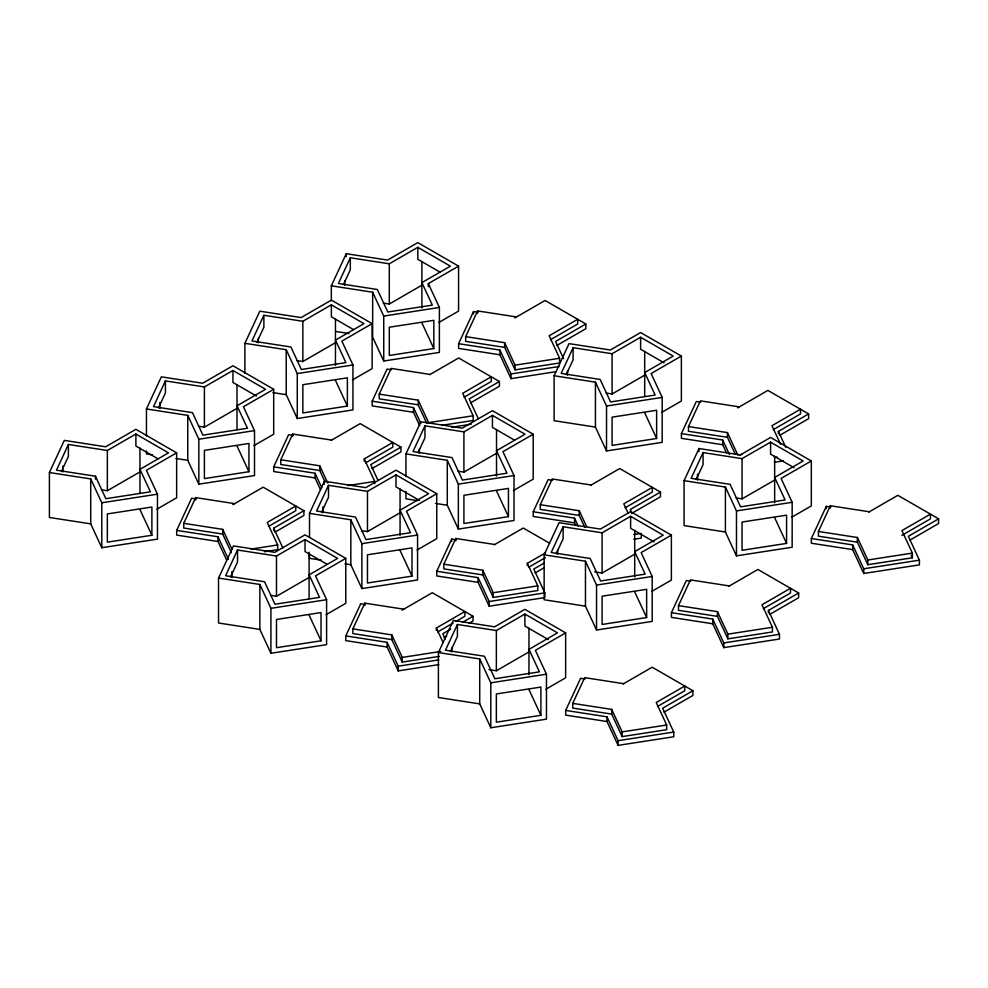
<?xml version="1.0" encoding="UTF-8"?>
<svg xmlns="http://www.w3.org/2000/svg" width="988" height="988" viewBox="0 0 988 988"><rect width="100%" height="100%" fill="white"/><g stroke="black" fill="none" stroke-linecap="round" stroke-linejoin="round"><path stroke-width="1.48" d="M176.642 452.85L146.397 470.313L157.463 494.173L157.463 539.115L101.789 547.723L90.723 523.862L49.4 517.477L49.4 472.536L64.319 440.389L105.642 446.786L135.887 429.323L176.642 452.85L176.642 497.791L156.919 509.178M68.394 444.464L56.464 470.177L95.428 476.204L105.864 498.705L150.411 491.814L139.963 469.325L168.491 452.85L135.887 434.028L107.359 450.491L68.394 444.464L68.394 456.468L61.478 471.35M146.446 435.943L146.446 408.983L161.353 376.836L202.676 383.233L232.933 365.77L273.688 389.297L273.688 434.238L253.953 445.625M165.428 380.911L153.498 406.624L192.475 412.651L202.911 435.152L247.445 428.261L237.009 405.772L265.537 389.297L232.933 370.475L204.405 386.938L165.428 380.911L165.428 392.915L158.525 407.797M244.888 373.291L244.888 343.33L259.807 311.183L301.13 317.58L331.375 300.117L372.13 323.644L372.13 368.586L352.407 379.972M263.882 315.258L251.952 340.971L290.917 346.998L301.352 369.5L345.899 362.608L335.451 340.107L363.979 323.644L331.375 304.823L302.847 321.285L263.882 315.258L263.882 327.263L256.966 342.144M226.61 560.048L217.99 541.486L176.679 535.101L176.679 530.395L191.586 498.248L196.019 498.94M231.303 552.601L222.708 534.063L183.731 528.037L183.731 523.331L195.661 497.619L234.638 503.645M331.326 300.809L331.326 285.828L346.245 253.694L387.568 260.079L417.813 242.616L458.568 266.155L458.568 311.084L438.845 322.483M350.32 257.769L338.39 283.482L377.354 289.509L387.802 312.01L432.336 305.119L421.888 282.617L450.417 266.155L417.813 247.321L389.297 263.796L350.32 257.769L350.32 269.773L343.416 284.655M345.775 558.393L315.518 575.856L326.596 599.704L326.596 644.645L270.922 653.266L259.856 629.405L218.533 623.008L218.533 578.066L233.452 545.932L274.775 552.329L305.02 534.854L345.775 558.393L345.775 603.322L326.04 614.721M320.569 489.863L315.036 477.933L273.713 471.548L273.713 466.842L288.632 434.695L293.053 435.387M237.528 550.007L225.585 575.72L264.562 581.747L274.997 604.248L319.532 597.357L309.096 574.855L337.624 558.393L305.02 539.559L276.492 556.034L237.528 550.007L237.528 562.011L230.612 576.893M324.657 481.107L319.741 470.51L280.777 464.484L280.777 459.778L292.707 434.065L331.672 440.092M309.503 537.361L309.503 513.389L324.422 481.255L365.745 487.64L395.99 470.177L436.745 493.704L436.745 538.645L417.022 550.044M328.498 485.33L316.568 511.043L355.532 517.07L365.968 539.572L410.514 532.68L400.066 510.179L428.594 493.704L395.99 474.882L367.462 491.357L328.498 485.33L328.498 497.322L321.582 512.216M419.641 425.532L413.49 412.28L372.167 405.895L372.167 401.19L387.074 369.043L391.507 369.734M426.791 423.395L418.196 404.858L379.219 398.831L379.219 394.126L391.149 368.413L430.126 374.44M405.957 476.364L405.957 453.9L420.876 421.765L462.199 428.15L492.444 410.687L533.199 434.214L533.199 479.155L513.476 490.542M556.133 371.661L510.994 378.651L499.928 354.791L458.605 348.394L458.605 343.688L473.524 311.553L477.945 312.233M550.464 339.724L577.696 324.002L577.696 319.297L549.167 335.772L559.603 358.274L559.603 362.979L515.069 369.87L504.633 347.368L465.657 341.342L465.657 336.636L477.599 310.924L516.563 316.95M424.951 425.84L413.021 451.553L451.985 457.58L462.421 480.069L506.968 473.19L496.519 450.689L525.048 434.214L492.444 415.392L463.915 431.867L424.951 425.84L424.951 437.832L418.035 452.726M438.82 664.603L398.201 670.889L387.123 647.029L345.8 640.632L345.8 635.926L360.719 603.792L365.152 604.471M439.388 656.365L402.277 662.108L391.828 639.606L352.864 633.58L352.864 628.874L364.794 603.162L403.771 609.188M544.289 562.962L533.767 569.039L544.845 592.886L544.845 597.592L489.171 606.212L478.093 582.352L436.782 575.955L436.782 571.249L451.689 539.115L456.123 539.794M545.5 552.848L527.345 563.333L537.781 585.835L537.781 590.54L493.247 597.431L482.811 574.93L443.834 568.903L443.834 564.197L455.764 538.485L494.741 544.512M681.362 356.075L651.117 373.538L662.195 397.398L662.195 442.34L606.521 450.948L595.443 427.1L554.12 420.703L554.12 375.761L569.039 343.626L610.362 350.011L640.619 332.548L681.362 356.075L681.362 401.017L661.639 412.404M573.114 347.702L561.184 373.415L600.148 379.441L610.596 401.943L655.13 395.052L644.695 372.55L673.211 356.075L640.619 337.254L612.091 353.729L573.114 347.702L573.114 359.694L566.21 374.588M565.642 632.876L535.397 650.351L546.463 674.199L546.463 719.14L490.801 727.761L479.723 703.901L438.4 697.503L438.4 652.562L453.319 620.427L494.642 626.812L524.887 609.349L565.642 632.876L565.642 677.817L545.919 689.216M457.395 624.502L445.465 650.215L484.429 656.242L494.877 678.744L539.411 671.852L528.963 649.351L557.491 632.876L524.887 614.054L496.359 630.529L457.395 624.502L457.395 636.494L450.491 651.388M575.782 525.505L574.547 522.862L533.236 516.465L533.236 511.759L548.142 479.625L552.576 480.304M584.785 527.345L579.252 515.44L540.288 509.4L540.288 504.695L552.218 478.982L591.195 485.022M671.383 535.138L641.138 552.601L652.204 576.461L652.204 621.403L596.542 630.011L585.464 606.163L544.141 599.765L544.141 554.824L559.06 522.689L600.383 529.074L630.628 511.611L671.383 535.138L671.383 580.08L651.66 591.466M563.135 526.765L551.205 552.477L590.169 558.504L600.618 580.993L645.152 574.114L634.704 551.613L663.232 535.138L630.628 516.316L602.1 532.791L563.135 526.765L563.135 538.756L556.232 553.651M726.415 452.677L722.722 444.724L681.399 438.326L681.399 433.621L696.318 401.486L700.739 402.165M735.405 454.505L727.427 437.301L688.463 431.274L688.463 426.569L700.393 400.856L739.357 406.883M663.985 712.15L692.921 695.441L692.921 690.736L662.664 708.211L673.742 732.059L673.742 736.764L618.068 745.384L607.003 721.524L565.679 715.127L565.679 710.421L580.598 678.287L585.019 678.966M657.539 706.457L684.77 690.736L684.77 686.03L656.242 702.505L666.678 725.007L666.678 729.712L622.144 736.603L611.708 714.102L572.731 708.075L572.731 703.37L584.674 677.657L623.638 683.684M811.321 460.976L781.076 478.439L792.154 502.299L792.154 547.241L736.48 555.849L725.402 532.001L684.079 525.604L684.079 480.662L698.998 448.527L740.321 454.912L770.578 437.449L811.321 460.976L811.321 505.918L791.598 517.304M703.073 452.603L691.143 478.316L730.107 484.342L740.555 506.844L785.09 499.953L774.654 477.451L803.17 460.976L770.578 442.155L742.05 458.63L703.073 452.603L703.073 464.595L696.17 479.489M769.726 614.413L798.662 597.703L798.662 592.998L768.405 610.461L779.483 634.321L779.483 639.026L723.809 647.634L712.743 623.786L671.42 617.389L671.42 612.684L686.339 580.536L690.76 581.228M763.279 608.719L790.511 592.998L790.511 588.292L761.983 604.767L772.418 627.257L772.418 631.962L727.884 638.853L717.449 616.364L678.472 610.325L678.472 605.619L690.414 579.907L729.379 585.946M909.664 540.251L938.6 523.541L938.6 518.836L908.355 536.299L919.42 560.159L919.42 564.864L863.747 573.485L852.681 549.624L811.358 543.227L811.358 538.522L826.277 506.387L830.698 507.066M901.921 535.311L930.449 518.836L930.449 514.131L901.921 530.605L912.369 553.107L912.369 557.812L867.822 564.704L857.386 542.202L818.422 536.175L818.422 531.47L830.352 505.757L869.317 511.784M383.356 303.106L389.297 304.032L421.888 285.211M428.323 286.606L428.323 283.618L458.568 266.155M296.906 360.608L302.847 361.522L335.451 342.7M372.13 323.644L341.885 341.107L352.951 364.967L352.951 409.909L297.277 418.517L286.211 394.657L286.211 349.715L244.888 343.33M198.465 426.26L204.405 427.174L237.009 408.353M273.688 389.297L243.431 406.76L254.509 430.62L254.509 475.561L198.835 484.169L187.769 460.309L187.769 415.368L146.446 408.983M101.418 489.813L107.359 490.727L139.963 471.906M514.847 317.938L545.092 300.476L585.847 324.002L585.847 328.72L556.911 345.417M429.718 374.674L458.654 357.977L499.409 381.504L499.409 386.209L470.473 402.906M331.264 440.327L360.2 423.63L400.955 447.156L400.955 451.862L372.019 468.571M232.909 504.646L263.166 487.183L303.921 510.71L303.921 515.415L274.985 532.124M585.847 324.002L555.589 341.478L563.592 358.706M464.027 397.225L491.258 381.504L491.258 376.799L462.73 393.261L473.166 415.763L473.166 420.468L441.994 425.297M364.276 461.273L364.276 458.914L392.804 442.451L392.804 447.156L365.572 462.878M499.409 381.504L469.152 398.967L478.377 418.85M400.955 447.156L370.71 464.619L378.083 480.526M268.538 526.431L295.77 510.71L295.77 506.004L267.242 522.479L277.677 544.968L277.677 549.674L264.315 551.749M273.664 530.531L273.664 528.172L303.921 510.71M457.975 471.177L463.915 472.103L496.519 453.27M533.199 434.214L502.954 451.677L514.019 475.537L514.019 520.478L458.346 529.086L447.28 505.239L447.28 460.297L405.957 453.9M361.522 530.667L367.462 531.593L400.066 512.772M436.745 493.704L406.5 511.179L417.566 535.027L417.566 579.968L361.892 588.589L350.826 564.728L350.826 519.787L309.503 513.389M606.15 393.039L612.091 393.965L644.695 375.144M270.551 595.356L276.492 596.27L309.096 577.449M590.787 485.256L619.723 468.547L660.478 492.073L660.478 496.779L631.542 513.488M494.333 544.746L523.269 528.037L549.563 543.215M737.641 407.871L767.886 390.408L808.641 413.935L808.641 418.64L779.705 435.35M402.042 610.189L432.287 592.714L473.042 616.253L473.042 620.958L469.102 623.23M625.095 507.795L652.327 492.073L652.327 487.368L623.799 503.843L628.096 513.105M528.642 567.285L545.5 557.553M660.478 492.073L630.221 509.536L632.073 513.513M773.258 429.656L800.49 413.935L800.49 409.23L771.961 425.704L780.557 444.23M436.363 630.369L436.363 628.01L464.891 611.535L464.891 616.253L455.814 621.489M778.396 433.757L778.396 431.398L808.641 413.935M535.088 572.978L544.289 567.668M437.659 631.974L453.22 622.983M450.689 629.158L442.797 633.716L445.255 639.014M462.52 622.317L473.042 616.253M444.106 637.655L446.737 636.136M594.677 571.879L602.1 573.028L634.704 554.194M736.109 497.94L742.05 498.866L774.654 480.045M488.937 669.617L496.359 670.766L528.963 651.944M728.971 586.18L757.907 569.471L798.662 592.998M868.909 512.019L897.845 495.309L938.6 518.836M623.23 683.918L652.166 667.209L692.921 690.736M372.649 292.226L383.727 316.086L439.388 307.466L439.388 352.407L383.727 361.028L372.649 337.167L372.649 292.226L331.326 285.828M433.831 348.566L389.297 355.458L389.297 327.226L433.831 320.334L433.831 348.566L421.888 322.854M286.211 349.715L297.277 373.575L352.951 364.967M465.657 336.636L504.633 342.663L515.069 365.165L559.603 358.274M458.605 343.688L499.928 350.085L510.994 373.946L559.146 366.499M347.381 406.056L302.847 412.947L302.847 384.715L347.381 377.824L347.381 406.056L335.451 380.343M187.769 415.368L198.835 439.228L254.509 430.62M473.166 415.763L428.631 422.654L418.196 400.152L379.219 394.126M451.639 427.248L471.202 424.223M554.12 375.761L595.443 382.158L606.521 406.019L662.195 397.398M248.939 471.708L204.405 478.6L204.405 450.367L248.939 443.476L248.939 471.708L237.009 445.996M49.4 472.536L90.723 478.921L101.789 502.781L157.463 494.173M347.998 485.553L374.724 481.415L374.724 483.774M656.625 438.499L612.091 445.39L612.091 417.146L656.625 410.267L656.625 438.499L644.695 412.786M447.28 460.297L458.346 484.145L514.019 475.537M151.893 535.261L107.359 542.153L107.359 513.921L151.893 507.029L151.893 535.261L139.963 509.549M739.357 454.863L742.321 454.406M774.419 457.592L777.42 457.123M774.419 462.298L783.447 460.902M250.952 549.106L277.677 544.968M508.45 516.638L463.915 523.529L463.915 495.284L508.45 488.393L508.45 516.638L496.519 490.925M350.826 519.787L361.892 543.647L417.566 535.027M684.079 480.662L725.402 487.059L736.48 510.92L792.154 502.299M633.777 534.557L641.298 533.397M633.777 539.263L641.298 538.102L641.298 534.57M411.996 576.128L367.462 583.019L367.462 554.787L411.996 547.895L411.996 576.128L400.066 550.415M218.533 578.066L259.856 584.464L270.922 608.324L326.596 599.704M786.584 543.4L742.05 550.291L742.05 522.047L786.584 515.168L786.584 543.4L774.654 517.687M443.834 564.197L482.811 570.224L493.247 592.726L537.781 585.835M436.782 571.249L478.093 577.647L489.171 601.507L544.845 592.886M544.141 554.824L585.464 561.221L596.542 585.069L652.204 576.461M321.026 640.804L276.492 647.696L276.492 619.464L321.026 612.572L321.026 640.804L309.096 615.092M818.422 531.47L857.386 537.497L867.822 559.986L912.369 553.107M811.358 538.522L852.681 544.919L863.747 568.779L919.42 560.159M646.646 617.562L602.1 624.453L602.1 596.209L646.646 589.317L646.646 617.562L634.704 591.849M352.864 628.874L391.828 634.901L402.277 657.403L440.87 651.425M345.8 635.926L387.123 642.324L398.201 666.184L438.82 659.898M678.472 605.619L717.449 611.658L727.884 634.148L772.418 627.257M671.42 612.684L712.743 619.081L723.809 642.929L779.483 634.321M438.4 652.562L479.723 658.959L490.801 682.819L546.463 674.199M540.905 715.3L496.359 722.191L496.359 693.959L540.905 687.068L540.905 715.3L528.963 689.587M572.731 703.37L611.708 709.396L622.144 731.898L666.678 725.007M565.679 710.421L607.003 716.819L618.068 740.679L673.742 732.059M335.759 331.462L349.036 333.512M688.463 426.569L727.427 432.596L737.863 455.085M681.399 433.621L722.722 440.018L729.49 454.591M372.167 401.19L413.49 407.575L420.863 423.481M272.923 392.606L286.211 394.657M280.777 459.778L319.741 465.805L327.732 483.009M540.288 504.695L579.252 510.734L586.625 526.616M273.713 466.842L315.036 473.227L321.804 487.813M533.236 511.759L574.547 518.157L578.239 526.11M152.35 454.838L146.446 453.924L146.446 450.923M175.963 458.481L187.769 460.309M417.763 500.669L405.957 498.841L405.957 491.345M435.473 503.411L447.28 505.239M183.731 523.331L222.708 529.358L231.921 549.217M176.679 530.395L217.99 536.78L228.45 559.319M321.31 560.159L309.503 558.331L309.503 553.836M344.923 563.815L350.826 564.728M664.084 362.806L640.619 349.258L640.619 337.254M794.043 467.707L770.578 454.159L770.578 442.155M439.993 272.12L417.813 259.325L417.813 247.321M353.543 329.622L331.375 316.815L331.375 304.823M514.612 440.191L492.444 427.396L492.444 415.392M654.105 541.869L630.628 528.321L630.628 516.316M256.398 396.027L232.933 382.467L232.933 370.475M419.468 500.434L395.99 486.886L395.99 474.882M548.365 639.606L524.887 626.059L524.887 614.054M158.055 458.827L135.887 446.033L135.887 434.028M327.189 564.358L305.02 551.563L305.02 539.559M911.134 555.157L912.369 557.812M778.396 431.398L785.769 447.305M428.323 283.618L439.388 307.466M364.276 458.914L374.724 481.415M436.363 628.01L443.13 642.571M273.664 528.172L282.889 548.056M867.822 559.986L867.822 564.704M863.747 568.779L863.747 573.485M857.386 537.497L857.386 542.202M852.681 544.919L852.681 549.624M830.352 505.757L830.352 508.104M826.277 506.387L826.277 508.734M774.654 456.258L774.654 502.781M768.405 610.461L768.405 612.819M742.05 458.63L742.05 498.866M736.48 510.92L736.48 555.849M727.884 634.148L727.884 638.853M727.427 432.596L727.427 437.301M725.402 487.059L725.402 532.001M723.809 642.929L723.809 647.634M722.722 440.018L722.722 444.724M717.449 611.658L717.449 616.364M712.743 619.081L712.743 623.786M698.998 448.527L698.998 451.516M697.516 474.141L697.516 480.082M644.695 351.358L644.695 396.398M634.704 530.42L634.704 576.943M622.144 731.898L622.144 736.603M618.068 740.679L618.068 745.384M612.091 353.729L612.091 393.965M611.708 709.396L611.708 714.102M607.003 716.819L607.003 721.524M606.521 406.019L606.521 450.948M602.1 532.791L602.1 573.028M596.542 585.069L596.542 630.011M595.443 382.158L595.443 427.1M585.464 561.221L585.464 606.163M579.252 510.734L579.252 515.44M574.547 518.157L574.547 522.862M567.544 370.722L567.544 375.181M557.565 549.785L557.565 554.243M528.963 628.158L528.963 674.681M527.345 563.333L527.345 565.692M515.069 365.165L515.069 369.87M510.994 373.946L510.994 378.651M504.633 342.663L504.633 347.368M499.928 350.085L499.928 354.791M496.519 429.496L496.519 476.018M496.359 630.529L496.359 670.766M493.247 592.726L493.247 597.431M490.801 682.819L490.801 727.761M489.171 601.507L489.171 606.212M482.811 570.224L482.811 574.93M479.723 658.959L479.723 703.901M478.093 577.647L478.093 582.352M477.599 310.924L477.599 313.27M473.524 311.553L473.524 313.9M463.915 431.867L463.915 472.103M458.346 484.145L458.346 529.086M455.764 538.485L455.764 540.831M451.825 647.523L451.825 651.981M451.689 539.115L451.689 541.461M421.888 261.425L421.888 307.947M419.381 448.861L419.381 453.319M418.196 400.152L418.196 404.858M413.49 407.575L413.49 412.28M402.277 657.403L402.277 662.108M400.066 488.986L400.066 535.508M398.201 666.184L398.201 670.889M391.828 634.901L391.828 639.606M389.297 263.796L389.297 304.032M387.123 642.324L387.123 647.029M383.727 316.086L383.727 361.028M367.462 491.357L367.462 531.593M364.794 603.162L364.794 605.508M361.892 543.647L361.892 588.589M346.245 253.694L346.245 256.682M344.75 280.79L344.75 285.248M335.451 318.926L335.451 365.449M324.422 481.255L324.422 484.244M322.928 506.869L322.928 512.809M319.741 465.805L319.741 470.51M315.036 473.227L315.036 477.933M309.096 552.181L309.096 598.703M302.847 321.285L302.847 361.522M297.277 373.575L297.277 418.517M292.707 434.065L292.707 436.424M276.492 556.034L276.492 596.27M270.922 608.324L270.922 653.266M259.856 584.464L259.856 629.405M258.313 338.291L258.313 342.75M237.009 384.579L237.009 429.607M231.958 571.546L231.958 577.486M222.708 529.358L222.708 534.063M217.99 536.78L217.99 541.486M204.405 386.938L204.405 427.174M198.835 439.228L198.835 484.169M195.661 497.619L195.661 499.977M159.871 402.449L159.871 408.402M139.963 448.132L139.963 493.16M107.359 450.491L107.359 490.727M101.789 502.781L101.789 547.723M95.428 476.204L95.428 479.192M90.723 478.921L90.723 523.862M62.824 466.015L62.824 471.955"/></g></svg>
